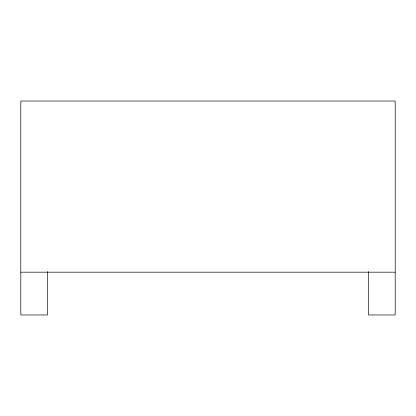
<?xml version="1.0" encoding="UTF-8"?>
<svg xmlns="http://www.w3.org/2000/svg" width="416" height="416" viewBox="0 0 416 416"><rect width="100%" height="100%" fill="white"/><g stroke="black" fill="none" stroke-linecap="round" stroke-linejoin="round"><path stroke-width="0.62" d="M20.8 272.184L395.2 272.184M368.456 271.534L368.456 314.969L395.2 314.969L395.2 101.031L20.8 101.031L20.8 314.969L47.544 314.969L47.544 271.534"/></g></svg>
